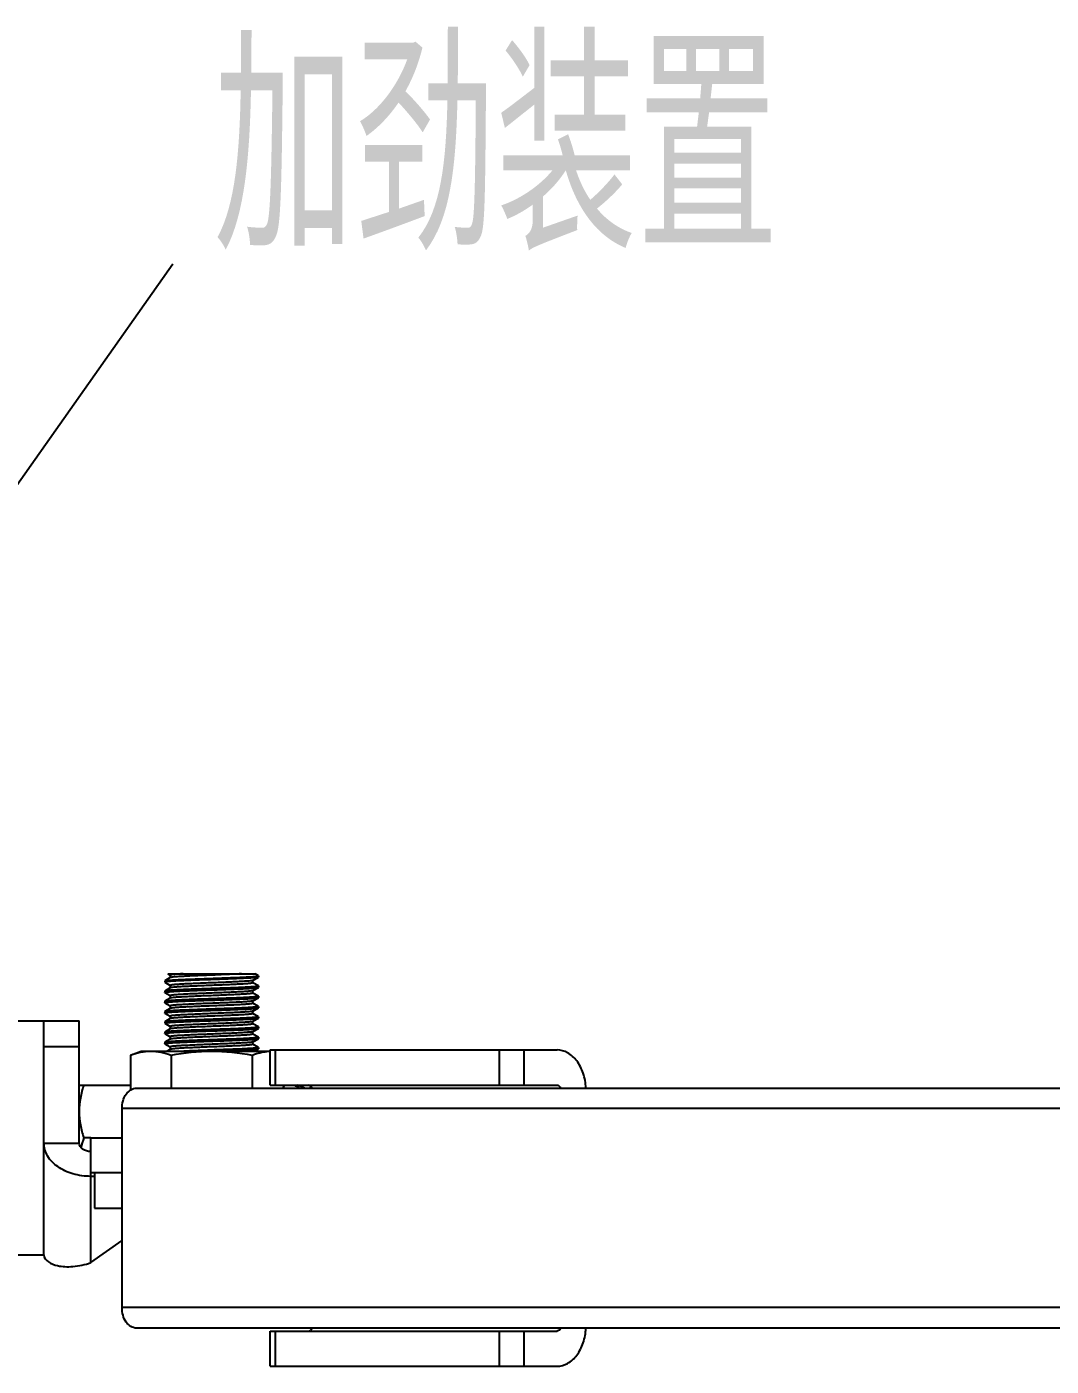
# Model space of a CAD drawing. Extents: x 1382187 to 1725648, y 860327 to 1571294.
# Drawn here: x 1538478 to 1540510, y 1251421 to 1254078 of the extents above; entities that cross this region are included whole.
import ezdxf

# ---------------------------------------------------------------- set-up
doc = ezdxf.new("R2010")
doc.units = 0
doc.header["$LTSCALE"] = 1000
doc.header["$MEASUREMENT"] = 0
doc.layers.add('W_DIM', color=4, linetype='Continuous')
doc.styles.get("Standard").update_dxf_attribs({"font": 'gbenor.shx', "bigfont": 'gbcbig.shx'})
doc.styles.add('wwp100', font='txt.shx', dxfattribs={"width": 0.7, "height": 400, "bigfont": 'hztxt.shx'})
doc.dimstyles.get("Standard").update_dxf_attribs({"dimtxt": 0.18, "dimasz": 0.18, "dimexe": 0.18, "dimexo": 0.0625, "dimgap": 0.09, "dimtad": 0, "dimtih": 1, "dimtoh": 1, "dimdec": 4, "dimzin": 0, "dimdsep": 46, "dimtxsty": 'Standard', "dimcen": 0.09, "dimadec": 0, "dimazin": 0, "dimtfac": 1, "dimtdec": 4, "dimtofl": 0, "dimtmove": 0, "dimatfit": 3, "dimfxl": 0, "dimtolj": 1, "dimtzin": 0, "dimarcsym": 0})

msp = doc.modelspace()

# ---------------------------------------------------------------- linework, layer by layer
at = {"linetype": 'Continuous'}
for p, q in [((1538758.3, 1252199.6), (1538763, 1252196.9)), ((1538758.3, 1252199.6), (1538931.3, 1252199.6)), ((1538763, 1252197), (1538763, 1252192)), ((1538937.7, 1252195.9), (1538931.3, 1252199.6)), ((1538937.9, 1252195.7), (1538937.7, 1252195.9)), ((1538937.9, 1252195.7), (1538937.9, 1252193.2)), ((1538752, 1252185.6), (1538752.2, 1252185.8)), ((1538752, 1252185.6), (1538752, 1252183)), ((1538752, 1252185.6), (1538752, 1252183)), ((1538752, 1252183.1), (1538752, 1252183)), ((1538752.2, 1252182.8), (1538752, 1252183)), ((1538763, 1252192), (1538752.2, 1252185.8)), ((1538752.2, 1252182.8), (1538763, 1252176.6)), ((1538763, 1252171.7), (1538752.2, 1252165.4)), ((1538763.2, 1252192.1), (1538763, 1252192)), ((1538763, 1252176.7), (1538763, 1252171.7)), ((1538763.2, 1252171.8), (1538763, 1252171.7)), ((1538763.6, 1252172), (1538763.2, 1252171.8)), ((1538926.6, 1252186.6), (1538926.8, 1252186.7)), ((1538926.8, 1252186.7), (1538937.7, 1252193)), ((1538926.8, 1252181.7), (1538926.8, 1252186.7)), ((1538926.8, 1252166.4), (1538937.7, 1252172.7)), ((1538937.7, 1252175.6), (1538926.9, 1252181.8)), ((1538937.9, 1252193.2), (1538937.7, 1252193)), ((1538937.7, 1252175.6), (1538937.9, 1252175.4)), ((1538937.7, 1252172.7), (1538937.9, 1252172.9)), ((1538937.9, 1252175.4), (1538937.9, 1252172.9)), ((1538937.9, 1252175.4), (1538937.9, 1252172.9)), ((1538752.2, 1252165.4), (1538752, 1252165.2)), ((1538752, 1252165.2), (1538752, 1252162.7)), ((1538752, 1252165.2), (1538752, 1252162.7)), ((1538752.2, 1252162.5), (1538752, 1252162.7)), ((1538752, 1252162.7), (1538752, 1252162.7)), ((1538752.2, 1252145.1), (1538752, 1252144.9)), ((1538752, 1252144.9), (1538752, 1252142.4)), ((1538752, 1252144.9), (1538752, 1252142.4)), ((1538752.2, 1252142.2), (1538752, 1252142.4)), ((1538752, 1252142.4), (1538752, 1252142.4)), ((1538752.2, 1252162.5), (1538763, 1252156.3)), ((1538763, 1252151.4), (1538752.2, 1252145.1)), ((1538752.2, 1252142.2), (1538763, 1252135.9)), ((1538763, 1252156.3), (1538763, 1252151.4)), ((1538763.2, 1252151.5), (1538763, 1252151.4)), ((1538926.6, 1252166.3), (1538926.8, 1252166.4)), ((1538926.6, 1252145.9), (1538926.8, 1252146.1)), ((1538926.8, 1252161.4), (1538926.8, 1252166.4)), ((1538926.8, 1252146.1), (1538937.7, 1252152.3)), ((1538926.8, 1252141.1), (1538926.8, 1252146.1)), ((1538937.7, 1252155.3), (1538926.9, 1252161.5)), ((1538937.7, 1252134.9), (1538926.9, 1252141.2)), ((1538937.7, 1252155.3), (1538937.9, 1252155.1)), ((1538937.7, 1252152.3), (1538937.9, 1252152.5)), ((1538937.9, 1252155.1), (1538937.9, 1252152.5)), ((1538937.9, 1252155.1), (1538937.9, 1252152.5)), ((1538752.2, 1252124.8), (1538752, 1252124.6)), ((1538752, 1252124.6), (1538752, 1252122)), ((1538752, 1252124.6), (1538752, 1252122)), ((1538752, 1252122), (1538752, 1252122.1)), ((1538752.2, 1252121.9), (1538752, 1252122)), ((1538763, 1252131), (1538752.2, 1252124.8)), ((1538752.2, 1252121.9), (1538763, 1252115.6)), ((1538763, 1252136), (1538763, 1252131)), ((1538763.2, 1252131.1), (1538763, 1252131)), ((1538763, 1252115.7), (1538763, 1252110.7)), ((1538926.6, 1252125.6), (1538926.8, 1252125.7)), ((1538926.8, 1252125.7), (1538937.7, 1252132)), ((1538926.8, 1252120.8), (1538926.8, 1252125.7)), ((1538937.7, 1252114.6), (1538926.9, 1252120.8)), ((1538937.7, 1252134.9), (1538937.9, 1252134.7)), ((1538937.7, 1252132), (1538937.9, 1252132.2)), ((1538937.7, 1252114.6), (1538937.9, 1252114.4)), ((1538937.9, 1252134.7), (1538937.9, 1252132.2)), ((1538937.9, 1252134.7), (1538937.9, 1252132.2)), ((1537931.7, 1252106.7), (1538582.2, 1252106.7)), ((1538512.5, 1251642), (1538512.5, 1252106.7)), ((1538582.2, 1251863.6), (1538582.2, 1252106.7)), ((1538752.2, 1252104.5), (1538752, 1252104.3)), ((1538752, 1252104.3), (1538752, 1252101.7)), ((1538752, 1252104.3), (1538752, 1252101.7)), ((1538752, 1252101.7), (1538752, 1252101.8)), ((1538752.2, 1252101.5), (1538752, 1252101.7)), ((1538763, 1252110.7), (1538752.2, 1252104.5)), ((1538752.2, 1252101.5), (1538763, 1252095.3)), ((1538763, 1252090.4), (1538752.2, 1252084.1)), ((1538763.2, 1252110.8), (1538763, 1252110.7)), ((1538763, 1252095.4), (1538763, 1252090.4)), ((1538763.2, 1252090.5), (1538763, 1252090.4)), ((1538926.6, 1252105.3), (1538926.8, 1252105.4)), ((1538926.8, 1252105.4), (1538937.7, 1252111.7)), ((1538926.8, 1252100.4), (1538926.8, 1252105.4)), ((1538926.8, 1252085.1), (1538937.7, 1252091.4)), ((1538937.7, 1252094.3), (1538926.9, 1252100.5)), ((1538937.7, 1252111.7), (1538937.9, 1252111.9)), ((1538937.7, 1252094.3), (1538937.9, 1252094.1)), ((1538937.7, 1252091.4), (1538937.9, 1252091.6)), ((1538937.9, 1252114.4), (1538937.9, 1252111.9)), ((1538937.9, 1252114.4), (1538937.9, 1252111.9)), ((1538937.9, 1252094.1), (1538937.9, 1252091.6)), ((1538937.9, 1252094.1), (1538937.9, 1252091.6)), ((1538752.2, 1252084.1), (1538752, 1252083.9)), ((1538752, 1252083.9), (1538752, 1252081.4)), ((1538752, 1252083.9), (1538752, 1252081.4)), ((1538752.2, 1252081.2), (1538752, 1252081.4)), ((1538752, 1252081.4), (1538752, 1252081.4)), ((1538752.2, 1252063.8), (1538752, 1252063.6)), ((1538752, 1252063.6), (1538752, 1252061.1)), ((1538752, 1252063.6), (1538752, 1252061.1)), ((1538752.2, 1252081.2), (1538763, 1252074.9)), ((1538763, 1252070.1), (1538752.2, 1252063.8)), ((1538763, 1252075), (1538763, 1252070.1)), ((1538763.2, 1252070.2), (1538763, 1252070.1)), ((1538763.5, 1252070.3), (1538763.2, 1252070.2)), ((1538926.6, 1252085), (1538926.3, 1252084.8)), ((1538926.6, 1252085), (1538926.8, 1252085.1)), ((1538926.6, 1252064.6), (1538926.8, 1252064.7)), ((1538926.8, 1252080.1), (1538926.8, 1252085.1)), ((1538926.8, 1252064.7), (1538937.7, 1252071)), ((1538926.8, 1252059.8), (1538926.8, 1252064.7)), ((1538937.7, 1252074), (1538926.9, 1252080.2)), ((1538937.7, 1252074), (1538937.9, 1252073.8)), ((1538937.7, 1252071), (1538937.9, 1252071.2)), ((1538937.9, 1252073.8), (1538937.9, 1252071.2)), ((1538937.9, 1252073.8), (1538937.9, 1252071.2)), ((1538512.5, 1252055.6), (1538582.2, 1252055.6)), ((1538684, 1252038.4), (1538705.5, 1252046.3)), ((1538684, 1252038.4), (1538684, 1251969.3)), ((1538705.5, 1252046.3), (1538961.1, 1252046.3)), ((1538752.2, 1252060.9), (1538752, 1252061.1)), ((1538752, 1252061.1), (1538752, 1252061.1)), ((1538752.2, 1252060.9), (1538763, 1252054.6)), ((1538763, 1252049.7), (1538757.1, 1252046.3)), ((1538763, 1252054.7), (1538763, 1252049.7)), ((1538763.2, 1252049.8), (1538763, 1252049.7)), ((1538764.5, 1252038.4), (1538764.5, 1251973.1)), ((1538925.4, 1252038.4), (1538925.4, 1251973.1)), ((1538937.7, 1252053.6), (1538926.9, 1252059.9)), ((1538930.1, 1252046.3), (1538937.7, 1252050.7)), ((1538937.7, 1252053.6), (1538937.9, 1252053.4)), ((1538937.7, 1252050.7), (1538937.9, 1252050.9)), ((1538937.9, 1252053.4), (1538937.9, 1252050.9)), ((1538937.9, 1252053.4), (1538937.9, 1252050.9)), ((1538961.1, 1251978.9), (1538961.1, 1252048.6)), ((1538961.1, 1252048.6), (1539529.8, 1252048.6)), ((1538971.3, 1251978.9), (1538971.3, 1252048.6)), ((1539414.8, 1252048.6), (1539414.8, 1251978.9)), ((1539464.1, 1252048.6), (1539464.1, 1251978.9)), ((1538582.2, 1251978.9), (1538684, 1251978.9)), ((1538696.1, 1251973.1), (1542505.8, 1251973.1)), ((1538961.1, 1251978.9), (1539529.8, 1251978.9)), ((1538990.1, 1251978.9), (1538986, 1251973.1)), ((1539016.1, 1251978.9), (1539016.5, 1251978.4)), ((1538667.4, 1251537.5), (1538667.4, 1251932.5)), ((1542197.8, 1251932.5), (1538667.4, 1251932.5)), ((1538512.5, 1251863.6), (1538582.2, 1251863.6)), ((1538605.4, 1251874.4), (1538591.5, 1251874.4)), ((1538605.4, 1251626.8), (1538605.4, 1251874.4)), ((1538605.4, 1251874.4), (1538667.4, 1251874.4)), ((1538667.4, 1251804.7), (1538605.4, 1251804.7)), ((1538612.6, 1251797.9), (1538605.4, 1251797.9)), ((1538612.6, 1251804.7), (1538612.6, 1251735)), ((1538612.6, 1251735), (1538667.4, 1251735)), ((1538605.4, 1251626.8), (1538667.4, 1251670.6)), ((1536874.6, 1251642), (1538512.5, 1251642)), ((1542197.8, 1251537.5), (1538667.4, 1251537.5)), ((1542505.8, 1251496.9), (1538696.1, 1251496.9)), ((1538961.1, 1251421.4), (1538961.1, 1251491.1)), ((1538961.1, 1251491.1), (1539529.8, 1251491.1)), ((1538971.3, 1251421.4), (1538971.3, 1251491.1)), ((1539414.8, 1251491.1), (1539414.8, 1251421.4)), ((1539464.1, 1251491.1), (1539464.1, 1251421.4)), ((1538961.1, 1251421.4), (1539529.8, 1251421.4))]:
    msp.add_line(p, q, dxfattribs=at)
msp.add_lwpolyline([(1539029.3, 1251973.1), (1539020.2, 1251976.6), (1539015.3, 1251978.9)], dxfattribs=at)
msp.add_arc((1539020.7, 1251987.8), 24, 330.2296, 332.1247, dxfattribs=at)
for points, knots in [([(1538752.2, 1252185.8), (1538752.5, 1252185.9), (1538753.4, 1252186.1), (1538755.2, 1252186.4), (1538757.9, 1252186.7), (1538763, 1252187.2), (1538771.2, 1252187.7), (1538783, 1252188.3), (1538797.2, 1252188.9), (1538813, 1252189.5), (1538830.1, 1252190.1), (1538847.7, 1252190.7), (1538865.2, 1252191.4), (1538882, 1252192), (1538897.4, 1252192.6), (1538910.8, 1252193.2), (1538920.6, 1252193.7), (1538927, 1252194.1), (1538930.8, 1252194.5), (1538933.7, 1252194.7), (1538935.9, 1252195), (1538937.1, 1252195.3), (1538937.9, 1252195.6), (1538937.9, 1252195.7)], [0, 0, 0, 0, 0.005474, 0.015397, 0.029751, 0.04843, 0.098054, 0.162473, 0.239322, 0.325768, 0.418622, 0.514456, 0.609731, 0.70093, 0.784687, 0.857913, 0.91791, 0.942239, 0.962481, 0.978455, 0.990031, 0.997145, 1, 1, 1, 1]), ([(1538788.8, 1252199.6), (1538785.1, 1252199.4), (1538780, 1252199.1), (1538773.7, 1252198.7), (1538770, 1252198.3), (1538767.1, 1252198), (1538764.9, 1252197.7), (1538763.8, 1252197.5), (1538763, 1252197.2), (1538763, 1252197)], [0, 0, 0, 0, 0.42036, 0.591474, 0.734119, 0.846922, 0.928807, 0.97931, 1, 1, 1, 1]), ([(1538904.5, 1252199.6), (1538898.3, 1252199.3), (1538884.9, 1252198.6), (1538863.5, 1252197.7), (1538840.6, 1252196.8), (1538818.1, 1252195.9), (1538800.4, 1252195.2), (1538787.8, 1252194.5), (1538780.1, 1252194.1), (1538773.7, 1252193.6), (1538768.7, 1252193.2), (1538765.5, 1252192.7), (1538763.7, 1252192.4), (1538763.2, 1252192.1)], [0, 0, 0, 0, 0.131034, 0.286202, 0.452618, 0.616437, 0.764037, 0.82784, 0.883154, 0.928833, 0.963939, 0.987775, 1, 1, 1, 1]), ([(1538937.7, 1252193), (1538937.4, 1252192.8), (1538936.4, 1252192.6), (1538934.7, 1252192.3), (1538932, 1252192), (1538926.9, 1252191.6), (1538918.8, 1252191.1), (1538907, 1252190.5), (1538893, 1252189.9), (1538877.2, 1252189.3), (1538860.2, 1252188.6), (1538842.6, 1252188), (1538825.1, 1252187.4), (1538808.4, 1252186.8), (1538793, 1252186.2), (1538779.5, 1252185.6), (1538769.7, 1252185.1), (1538763.2, 1252184.6), (1538759.4, 1252184.3), (1538756.4, 1252184), (1538754.1, 1252183.8), (1538752.9, 1252183.5), (1538752.1, 1252183.3), (1538752, 1252183.1)], [0, 0, 0, 0, 0.005436, 0.015295, 0.02956, 0.048124, 0.097458, 0.161522, 0.237979, 0.324028, 0.416511, 0.512037, 0.607098, 0.698208, 0.782022, 0.855468, 0.915857, 0.940446, 0.960989, 0.977304, 0.989257, 0.996774, 1, 1, 1, 1]), ([(1538752, 1252162.7), (1538752.1, 1252162.9), (1538752.9, 1252163.1), (1538754.1, 1252163.4), (1538756.4, 1252163.7), (1538759.4, 1252164), (1538763.2, 1252164.3), (1538769.7, 1252164.8), (1538779.5, 1252165.3), (1538793, 1252165.9), (1538808.4, 1252166.5), (1538825.1, 1252167.1), (1538842.6, 1252167.7), (1538860.2, 1252168.3), (1538877.1, 1252168.9), (1538893, 1252169.5), (1538907, 1252170.1), (1538918.8, 1252170.7), (1538926.9, 1252171.3), (1538932, 1252171.7), (1538934.7, 1252172), (1538936.4, 1252172.3), (1538937.4, 1252172.5), (1538937.7, 1252172.7)], [0, 0, 0, 0, 0.003225, 0.010741, 0.022692, 0.039006, 0.059547, 0.084135, 0.144521, 0.217966, 0.301777, 0.392884, 0.487948, 0.583476, 0.67596, 0.762008, 0.838468, 0.902535, 0.95187, 0.970436, 0.984702, 0.994562, 1, 1, 1, 1]), ([(1538937.9, 1252175.4), (1538937.9, 1252175.2), (1538937.1, 1252175), (1538935.9, 1252174.7), (1538933.7, 1252174.4), (1538930.8, 1252174.1), (1538927, 1252173.8), (1538920.6, 1252173.4), (1538910.8, 1252172.9), (1538897.4, 1252172.2), (1538882, 1252171.6), (1538865.2, 1252171), (1538847.7, 1252170.4), (1538830.1, 1252169.8), (1538813, 1252169.2), (1538797.2, 1252168.6), (1538783, 1252168), (1538771.2, 1252167.4), (1538763, 1252166.9), (1538757.9, 1252166.4), (1538755.2, 1252166.1), (1538753.4, 1252165.8), (1538752.5, 1252165.6), (1538752.2, 1252165.4)], [0, 0, 0, 0, 0.002855, 0.009969, 0.021546, 0.03752, 0.057763, 0.082092, 0.142088, 0.215313, 0.299069, 0.390267, 0.485541, 0.581373, 0.674225, 0.760673, 0.837524, 0.901944, 0.951568, 0.970248, 0.984602, 0.994526, 1, 1, 1, 1]), ([(1538926.6, 1252186.6), (1538926.4, 1252186.4), (1538925.5, 1252186.2), (1538922.8, 1252185.7), (1538917.7, 1252185.3), (1538909.6, 1252184.7), (1538899.1, 1252184.1), (1538886.7, 1252183.5), (1538872.7, 1252182.9), (1538857.7, 1252182.2), (1538842.2, 1252181.6), (1538826.8, 1252181), (1538812.1, 1252180.4), (1538798.6, 1252179.8), (1538786.8, 1252179.2), (1538778.2, 1252178.7), (1538772.5, 1252178.2), (1538769.2, 1252177.9), (1538766.7, 1252177.6), (1538764.7, 1252177.3), (1538763.7, 1252177.1), (1538763, 1252176.8), (1538763, 1252176.7)], [0, 0, 0, 0, 0.005874, 0.016149, 0.049759, 0.099805, 0.164491, 0.241456, 0.327881, 0.420594, 0.516191, 0.611162, 0.702019, 0.785427, 0.858327, 0.918049, 0.942269, 0.962424, 0.97834, 0.989887, 0.997022, 1, 1, 1, 1]), ([(1538926.8, 1252181.7), (1538926.8, 1252181.6), (1538926.2, 1252181.3), (1538925.2, 1252181.1), (1538923.3, 1252180.8), (1538920.8, 1252180.5), (1538917.6, 1252180.2), (1538912.1, 1252179.8), (1538903.8, 1252179.2), (1538892.3, 1252178.6), (1538879.1, 1252178), (1538864.7, 1252177.4), (1538849.6, 1252176.8), (1538834.4, 1252176.2), (1538819.5, 1252175.6), (1538805.5, 1252175), (1538792.9, 1252174.5), (1538782.2, 1252173.9), (1538773.7, 1252173.3), (1538767.8, 1252172.7), (1538764.6, 1252172.3), (1538763.6, 1252172)], [0, 0, 0, 0, 0.002911, 0.009849, 0.021073, 0.036545, 0.056142, 0.079704, 0.137856, 0.208956, 0.290481, 0.379534, 0.472947, 0.567398, 0.659524, 0.746048, 0.823893, 0.890294, 0.942901, 0.979872, 1, 1, 1, 1]), ([(1538752, 1252142.4), (1538752.1, 1252142.6), (1538752.9, 1252142.8), (1538754.1, 1252143.1), (1538756.4, 1252143.4), (1538759.4, 1252143.7), (1538763.2, 1252144), (1538769.7, 1252144.4), (1538779.5, 1252145), (1538793, 1252145.6), (1538808.4, 1252146.2), (1538825.1, 1252146.8), (1538842.6, 1252147.4), (1538860.2, 1252148), (1538877.1, 1252148.6), (1538893, 1252149.2), (1538907, 1252149.8), (1538918.8, 1252150.4), (1538926.9, 1252150.9), (1538932, 1252151.4), (1538934.7, 1252151.7), (1538936.4, 1252152), (1538937.4, 1252152.2), (1538937.7, 1252152.3)], [0, 0, 0, 0, 0.003225, 0.010742, 0.022694, 0.039008, 0.059551, 0.084139, 0.144526, 0.217973, 0.301788, 0.392894, 0.487953, 0.583479, 0.675961, 0.762009, 0.838466, 0.902531, 0.951868, 0.970435, 0.984701, 0.994562, 1, 1, 1, 1]), ([(1538937.9, 1252155.1), (1538937.9, 1252154.9), (1538937.1, 1252154.6), (1538935.9, 1252154.4), (1538933.7, 1252154.1), (1538930.8, 1252153.8), (1538927, 1252153.5), (1538920.6, 1252153.1), (1538910.8, 1252152.5), (1538897.4, 1252151.9), (1538882, 1252151.3), (1538865.2, 1252150.7), (1538847.7, 1252150.1), (1538830.1, 1252149.5), (1538813, 1252148.9), (1538797.2, 1252148.3), (1538783, 1252147.7), (1538771.2, 1252147.1), (1538763, 1252146.5), (1538757.9, 1252146.1), (1538755.2, 1252145.8), (1538753.4, 1252145.5), (1538752.5, 1252145.3), (1538752.2, 1252145.1)], [0, 0, 0, 0, 0.002855, 0.009968, 0.021544, 0.037518, 0.05776, 0.082088, 0.142084, 0.21531, 0.299066, 0.390263, 0.485541, 0.581378, 0.674232, 0.760678, 0.837529, 0.901949, 0.951571, 0.970249, 0.984603, 0.994526, 1, 1, 1, 1]), ([(1538926.6, 1252166.3), (1538926.4, 1252166.1), (1538925.5, 1252165.9), (1538922.8, 1252165.4), (1538917.7, 1252164.9), (1538909.6, 1252164.3), (1538899.1, 1252163.7), (1538886.7, 1252163.1), (1538872.7, 1252162.5), (1538857.7, 1252161.9), (1538842.2, 1252161.3), (1538826.8, 1252160.7), (1538812.1, 1252160.1), (1538798.6, 1252159.5), (1538786.8, 1252158.9), (1538778.2, 1252158.4), (1538772.5, 1252157.9), (1538769.2, 1252157.6), (1538766.7, 1252157.3), (1538764.7, 1252157), (1538763.7, 1252156.8), (1538763, 1252156.5), (1538763, 1252156.3)], [0, 0, 0, 0, 0.005874, 0.016149, 0.049759, 0.099805, 0.164491, 0.241457, 0.327881, 0.420594, 0.516191, 0.611162, 0.702019, 0.785427, 0.858326, 0.918049, 0.942267, 0.962424, 0.978338, 0.989888, 0.99702, 1, 1, 1, 1]), ([(1538926.1, 1252145.7), (1538924.9, 1252145.4), (1538921.7, 1252145), (1538915.5, 1252144.4), (1538906.9, 1252143.8), (1538896.1, 1252143.3), (1538883.5, 1252142.7), (1538864.4, 1252141.8), (1538844.5, 1252141.1), (1538824.5, 1252140.3), (1538810.2, 1252139.7), (1538797.2, 1252139.1), (1538785.8, 1252138.5), (1538777.6, 1252138), (1538772.1, 1252137.6), (1538769, 1252137.3), (1538766.5, 1252137), (1538764.7, 1252136.7), (1538763.7, 1252136.4), (1538763, 1252136.2), (1538763, 1252136)], [0, 0, 0, 0, 0.02164, 0.059864, 0.113419, 0.180452, 0.258616, 0.345169, 0.53109, 0.623921, 0.712302, 0.793127, 0.863558, 0.921128, 0.944446, 0.963837, 0.979144, 0.990248, 0.997114, 1, 1, 1, 1]), ([(1538926.8, 1252161.4), (1538926.8, 1252161.3), (1538926.2, 1252161), (1538925.1, 1252160.7), (1538923.2, 1252160.4), (1538920.6, 1252160.1), (1538917.3, 1252159.8), (1538911.7, 1252159.4), (1538903.1, 1252158.9), (1538891.3, 1252158.3), (1538877.8, 1252157.7), (1538863.1, 1252157.1), (1538847.7, 1252156.4), (1538832.2, 1252155.8), (1538817.2, 1252155.2), (1538803.2, 1252154.6), (1538790.7, 1252154), (1538780.3, 1252153.4), (1538772.2, 1252152.8), (1538767.1, 1252152.3), (1538764.4, 1252151.9), (1538763.5, 1252151.6), (1538763.2, 1252151.5)], [0, 0, 0, 0, 0.002979, 0.01011, 0.021658, 0.037569, 0.057721, 0.081935, 0.141646, 0.214533, 0.297928, 0.388772, 0.483732, 0.579321, 0.672029, 0.758455, 0.835426, 0.900125, 0.95019, 0.983823, 0.994112, 1, 1, 1, 1]), ([(1538752, 1252122.1), (1538752.1, 1252122.3), (1538752.9, 1252122.5), (1538754.1, 1252122.8), (1538756.4, 1252123.1), (1538759.4, 1252123.4), (1538763.2, 1252123.7), (1538769.7, 1252124.1), (1538779.5, 1252124.6), (1538793, 1252125.2), (1538808.4, 1252125.8), (1538825.1, 1252126.4), (1538842.6, 1252127.1), (1538860.2, 1252127.7), (1538877.1, 1252128.3), (1538893, 1252128.9), (1538907, 1252129.5), (1538918.8, 1252130.1), (1538926.9, 1252130.6), (1538932, 1252131), (1538934.7, 1252131.3), (1538936.4, 1252131.6), (1538937.4, 1252131.8), (1538937.7, 1252132)], [0, 0, 0, 0, 0.003225, 0.010742, 0.022693, 0.039008, 0.059551, 0.084139, 0.144525, 0.217968, 0.30178, 0.392886, 0.487947, 0.583471, 0.675953, 0.762004, 0.838465, 0.902532, 0.951868, 0.970435, 0.984701, 0.994562, 1, 1, 1, 1]), ([(1538937.9, 1252134.7), (1538937.9, 1252134.6), (1538937.1, 1252134.3), (1538935.9, 1252134.1), (1538933.7, 1252133.8), (1538930.8, 1252133.5), (1538927, 1252133.2), (1538920.6, 1252132.7), (1538910.8, 1252132.2), (1538897.4, 1252131.6), (1538882, 1252131), (1538865.2, 1252130.4), (1538847.7, 1252129.8), (1538830.1, 1252129.2), (1538813, 1252128.5), (1538797.2, 1252127.9), (1538783, 1252127.3), (1538771.2, 1252126.7), (1538763, 1252126.2), (1538757.9, 1252125.8), (1538755.2, 1252125.5), (1538753.4, 1252125.2), (1538752.5, 1252124.9), (1538752.2, 1252124.8)], [0, 0, 0, 0, 0.002855, 0.009969, 0.021546, 0.03752, 0.057763, 0.082092, 0.142089, 0.215318, 0.299077, 0.390275, 0.485549, 0.581383, 0.674236, 0.760681, 0.837528, 0.901946, 0.95157, 0.970249, 0.984603, 0.994526, 1, 1, 1, 1]), ([(1538926.6, 1252125.6), (1538926.4, 1252125.5), (1538925.5, 1252125.2), (1538922.8, 1252124.8), (1538917.7, 1252124.3), (1538909.6, 1252123.7), (1538899.1, 1252123.1), (1538886.7, 1252122.5), (1538872.7, 1252121.9), (1538857.7, 1252121.3), (1538842.2, 1252120.7), (1538826.8, 1252120), (1538812.1, 1252119.4), (1538798.6, 1252118.8), (1538786.8, 1252118.2), (1538778.2, 1252117.7), (1538772.5, 1252117.3), (1538769.2, 1252117), (1538766.7, 1252116.7), (1538764.7, 1252116.4), (1538763.7, 1252116.1), (1538763, 1252115.8), (1538763, 1252115.7)], [0, 0, 0, 0, 0.005876, 0.016149, 0.049758, 0.099805, 0.164491, 0.241457, 0.327882, 0.420595, 0.516192, 0.611162, 0.702019, 0.785427, 0.858326, 0.918048, 0.942268, 0.962423, 0.978339, 0.989887, 0.997021, 1, 1, 1, 1]), ([(1538926.8, 1252141.1), (1538926.8, 1252140.9), (1538926.2, 1252140.7), (1538925.1, 1252140.4), (1538923.2, 1252140.1), (1538920.6, 1252139.8), (1538917.3, 1252139.5), (1538911.7, 1252139.1), (1538903.1, 1252138.5), (1538891.3, 1252137.9), (1538877.8, 1252137.3), (1538863.1, 1252136.7), (1538847.7, 1252136.1), (1538832.2, 1252135.5), (1538817.2, 1252134.9), (1538803.2, 1252134.3), (1538790.7, 1252133.7), (1538780.3, 1252133.1), (1538772.2, 1252132.5), (1538767.1, 1252132), (1538764.4, 1252131.5), (1538763.5, 1252131.3), (1538763.2, 1252131.1)], [0, 0, 0, 0, 0.002978, 0.010111, 0.021657, 0.037569, 0.05772, 0.081936, 0.141647, 0.214533, 0.297928, 0.388772, 0.483731, 0.57932, 0.672029, 0.758455, 0.835427, 0.900125, 0.95019, 0.983823, 0.99411, 1, 1, 1, 1]), ([(1538926.8, 1252120.8), (1538926.8, 1252120.6), (1538926.2, 1252120.3), (1538925.1, 1252120.1), (1538923.2, 1252119.8), (1538920.6, 1252119.5), (1538917.3, 1252119.2), (1538911.7, 1252118.7), (1538903.1, 1252118.2), (1538891.3, 1252117.6), (1538877.8, 1252117), (1538863.1, 1252116.4), (1538847.7, 1252115.8), (1538832.2, 1252115.2), (1538817.2, 1252114.6), (1538803.2, 1252114), (1538790.7, 1252113.4), (1538780.3, 1252112.8), (1538772.2, 1252112.2), (1538767.1, 1252111.7), (1538764.4, 1252111.2), (1538763.5, 1252111), (1538763.2, 1252110.8)], [0, 0, 0, 0, 0.002978, 0.010111, 0.021656, 0.037569, 0.05772, 0.081935, 0.141646, 0.214533, 0.297927, 0.388772, 0.483731, 0.579321, 0.67203, 0.758455, 0.835427, 0.900125, 0.95019, 0.983823, 0.994112, 1, 1, 1, 1]), ([(1538752, 1252101.8), (1538752.1, 1252101.9), (1538752.9, 1252102.2), (1538754.1, 1252102.4), (1538756.4, 1252102.7), (1538759.4, 1252103), (1538763.2, 1252103.3), (1538769.7, 1252103.8), (1538779.5, 1252104.3), (1538793, 1252104.9), (1538808.4, 1252105.5), (1538825.1, 1252106.1), (1538842.6, 1252106.7), (1538860.2, 1252107.3), (1538877.1, 1252107.9), (1538893, 1252108.5), (1538907, 1252109.2), (1538918.8, 1252109.8), (1538926.9, 1252110.3), (1538932, 1252110.7), (1538934.7, 1252111), (1538936.4, 1252111.3), (1538937.4, 1252111.5), (1538937.7, 1252111.7)], [0, 0, 0, 0, 0.003225, 0.010741, 0.022692, 0.039006, 0.059547, 0.084135, 0.144521, 0.217967, 0.30178, 0.392887, 0.48795, 0.583479, 0.675962, 0.76201, 0.838468, 0.902535, 0.95187, 0.970436, 0.984702, 0.994562, 1, 1, 1, 1]), ([(1538752, 1252081.4), (1538752.1, 1252081.6), (1538752.9, 1252081.8), (1538754.1, 1252082.1), (1538756.4, 1252082.4), (1538759.4, 1252082.7), (1538763.2, 1252083), (1538769.7, 1252083.4), (1538779.5, 1252084), (1538793, 1252084.6), (1538808.4, 1252085.2), (1538825.1, 1252085.8), (1538842.6, 1252086.4), (1538860.2, 1252087), (1538877.1, 1252087.6), (1538893, 1252088.2), (1538907, 1252088.8), (1538918.8, 1252089.4), (1538926.9, 1252089.9), (1538932, 1252090.4), (1538934.7, 1252090.7), (1538936.4, 1252091), (1538937.4, 1252091.2), (1538937.7, 1252091.4)], [0, 0, 0, 0, 0.003225, 0.010742, 0.022694, 0.039009, 0.059552, 0.08414, 0.144527, 0.217974, 0.301788, 0.392895, 0.487953, 0.583477, 0.675959, 0.762007, 0.838465, 0.902531, 0.951868, 0.970435, 0.984701, 0.994562, 1, 1, 1, 1]), ([(1538937.9, 1252114.4), (1538937.9, 1252114.2), (1538937.1, 1252114), (1538935.9, 1252113.7), (1538933.7, 1252113.4), (1538930.8, 1252113.1), (1538927, 1252112.8), (1538920.6, 1252112.4), (1538910.8, 1252111.9), (1538897.4, 1252111.3), (1538882, 1252110.7), (1538865.2, 1252110), (1538847.7, 1252109.4), (1538830.1, 1252108.8), (1538813, 1252108.2), (1538797.2, 1252107.6), (1538783, 1252107), (1538771.2, 1252106.4), (1538763, 1252105.9), (1538757.9, 1252105.4), (1538755.2, 1252105.1), (1538753.4, 1252104.8), (1538752.5, 1252104.6), (1538752.2, 1252104.5)], [0, 0, 0, 0, 0.002855, 0.009968, 0.021545, 0.037519, 0.057762, 0.08209, 0.142086, 0.21531, 0.299066, 0.390263, 0.485539, 0.581372, 0.674224, 0.760672, 0.837524, 0.901944, 0.951568, 0.970248, 0.984602, 0.994526, 1, 1, 1, 1]), ([(1538937.9, 1252094.1), (1538937.9, 1252093.9), (1538937.1, 1252093.7), (1538935.9, 1252093.4), (1538933.7, 1252093.1), (1538930.8, 1252092.8), (1538927, 1252092.5), (1538920.6, 1252092.1), (1538910.8, 1252091.5), (1538897.4, 1252090.9), (1538882, 1252090.3), (1538865.2, 1252089.7), (1538847.7, 1252089.1), (1538830.1, 1252088.5), (1538813, 1252087.9), (1538797.2, 1252087.3), (1538783, 1252086.7), (1538771.2, 1252086.1), (1538763, 1252085.5), (1538757.9, 1252085.1), (1538755.2, 1252084.8), (1538753.4, 1252084.5), (1538752.5, 1252084.3), (1538752.2, 1252084.1)], [0, 0, 0, 0, 0.002855, 0.009969, 0.021545, 0.037519, 0.05776, 0.082088, 0.142085, 0.215312, 0.29907, 0.390268, 0.485546, 0.581383, 0.674236, 0.760681, 0.83753, 0.901949, 0.951572, 0.970249, 0.984603, 0.994526, 1, 1, 1, 1]), ([(1538926.6, 1252105.3), (1538926.4, 1252105.1), (1538925.5, 1252104.9), (1538922.8, 1252104.4), (1538917.7, 1252103.9), (1538909.6, 1252103.3), (1538899.1, 1252102.8), (1538886.7, 1252102.2), (1538872.7, 1252101.5), (1538857.7, 1252100.9), (1538842.2, 1252100.3), (1538826.8, 1252099.7), (1538812.1, 1252099.1), (1538798.6, 1252098.5), (1538786.8, 1252097.9), (1538778.2, 1252097.4), (1538772.5, 1252096.9), (1538769.2, 1252096.6), (1538766.7, 1252096.3), (1538764.7, 1252096), (1538763.7, 1252095.8), (1538763, 1252095.5), (1538763, 1252095.4)], [0, 0, 0, 0, 0.005874, 0.016149, 0.049758, 0.099805, 0.164491, 0.241456, 0.327881, 0.420594, 0.516191, 0.611162, 0.702019, 0.785427, 0.858327, 0.918049, 0.942268, 0.962424, 0.978338, 0.989888, 0.997021, 1, 1, 1, 1]), ([(1538926.8, 1252100.4), (1538926.8, 1252100.3), (1538926.2, 1252100), (1538925.1, 1252099.8), (1538923.2, 1252099.4), (1538920.6, 1252099.2), (1538917.3, 1252098.8), (1538911.7, 1252098.4), (1538903.1, 1252097.9), (1538891.3, 1252097.3), (1538877.8, 1252096.7), (1538863.1, 1252096.1), (1538847.7, 1252095.5), (1538832.2, 1252094.8), (1538817.2, 1252094.2), (1538803.2, 1252093.6), (1538790.7, 1252093), (1538780.3, 1252092.4), (1538772.2, 1252091.8), (1538767.1, 1252091.3), (1538764.4, 1252090.9), (1538763.5, 1252090.7), (1538763.2, 1252090.5)], [0, 0, 0, 0, 0.002979, 0.01011, 0.021658, 0.037569, 0.057721, 0.081935, 0.141647, 0.214533, 0.297928, 0.388772, 0.483732, 0.57932, 0.672029, 0.758455, 0.835426, 0.900125, 0.950189, 0.983823, 0.994111, 1, 1, 1, 1]), ([(1538752, 1252061.1), (1538752.1, 1252061.3), (1538752.9, 1252061.5), (1538754.1, 1252061.8), (1538756.4, 1252062.1), (1538759.4, 1252062.4), (1538763.2, 1252062.7), (1538769.7, 1252063.1), (1538779.5, 1252063.6), (1538793, 1252064.2), (1538808.4, 1252064.8), (1538825.1, 1252065.5), (1538842.6, 1252066.1), (1538860.2, 1252066.7), (1538877.1, 1252067.3), (1538893, 1252067.9), (1538907, 1252068.5), (1538918.8, 1252069.1), (1538926.9, 1252069.6), (1538932, 1252070.1), (1538934.7, 1252070.4), (1538936.4, 1252070.7), (1538937.4, 1252070.9), (1538937.7, 1252071)], [0, 0, 0, 0, 0.003224, 0.010741, 0.022692, 0.039006, 0.059548, 0.084136, 0.144522, 0.217964, 0.301775, 0.392882, 0.487945, 0.583471, 0.675954, 0.762005, 0.838466, 0.902533, 0.951869, 0.970435, 0.984701, 0.994562, 1, 1, 1, 1]), ([(1538937.9, 1252073.8), (1538937.9, 1252073.6), (1538937.1, 1252073.3), (1538935.9, 1252073.1), (1538933.7, 1252072.8), (1538930.8, 1252072.5), (1538927, 1252072.2), (1538920.6, 1252071.7), (1538910.8, 1252071.2), (1538897.4, 1252070.6), (1538882, 1252070), (1538865.2, 1252069.4), (1538847.7, 1252068.8), (1538830.1, 1252068.2), (1538813, 1252067.6), (1538797.2, 1252066.9), (1538783, 1252066.3), (1538771.2, 1252065.7), (1538763, 1252065.2), (1538757.9, 1252064.8), (1538755.2, 1252064.5), (1538753.4, 1252064.2), (1538752.5, 1252064), (1538752.2, 1252063.8)], [0, 0, 0, 0, 0.002855, 0.009969, 0.021546, 0.037521, 0.057764, 0.082093, 0.14209, 0.215317, 0.299076, 0.390274, 0.485548, 0.581381, 0.674233, 0.760678, 0.837526, 0.901945, 0.951569, 0.970248, 0.984602, 0.994526, 1, 1, 1, 1]), ([(1538926.3, 1252084.8), (1538925.3, 1252084.5), (1538922.2, 1252084.1), (1538916.2, 1252083.5), (1538907.8, 1252082.9), (1538897, 1252082.3), (1538884.5, 1252081.7), (1538870.5, 1252081.1), (1538855.6, 1252080.5), (1538840.3, 1252079.9), (1538825.2, 1252079.3), (1538810.8, 1252078.7), (1538797.6, 1252078.1), (1538786.1, 1252077.5), (1538777.8, 1252077), (1538772.2, 1252076.6), (1538769, 1252076.3), (1538766.6, 1252076), (1538764.7, 1252075.7), (1538763.7, 1252075.5), (1538763, 1252075.2), (1538763, 1252075)], [0, 0, 0, 0, 0.019944, 0.056762, 0.109253, 0.175577, 0.253383, 0.339903, 0.432057, 0.52656, 0.620045, 0.70918, 0.79079, 0.861971, 0.920194, 0.943786, 0.963408, 0.9789, 0.990139, 0.997086, 1, 1, 1, 1]), ([(1538926.6, 1252064.6), (1538926.4, 1252064.5), (1538925.5, 1252064.3), (1538922.8, 1252063.8), (1538917.7, 1252063.3), (1538909.6, 1252062.7), (1538899.1, 1252062.1), (1538886.7, 1252061.5), (1538872.7, 1252060.9), (1538857.7, 1252060.3), (1538842.2, 1252059.7), (1538826.8, 1252059.1), (1538812.1, 1252058.4), (1538798.6, 1252057.8), (1538786.8, 1252057.2), (1538778.2, 1252056.7), (1538772.5, 1252056.3), (1538769.2, 1252056), (1538766.7, 1252055.7), (1538764.7, 1252055.4), (1538763.7, 1252055.1), (1538763, 1252054.9), (1538763, 1252054.7)], [0, 0, 0, 0, 0.005875, 0.016149, 0.049759, 0.099805, 0.164492, 0.241457, 0.327882, 0.420594, 0.516191, 0.611162, 0.702019, 0.785427, 0.858326, 0.918049, 0.942268, 0.962424, 0.978338, 0.989888, 0.99702, 1, 1, 1, 1]), ([(1538926.8, 1252080.1), (1538926.8, 1252079.9), (1538926.2, 1252079.7), (1538925.2, 1252079.4), (1538923.3, 1252079.1), (1538920.8, 1252078.8), (1538917.5, 1252078.5), (1538912, 1252078.1), (1538903.6, 1252077.6), (1538892, 1252077), (1538878.7, 1252076.4), (1538864.3, 1252075.8), (1538849.1, 1252075.2), (1538833.7, 1252074.6), (1538818.8, 1252074), (1538804.8, 1252073.4), (1538792.3, 1252072.8), (1538781.6, 1252072.2), (1538773.2, 1252071.6), (1538767.5, 1252071), (1538764.4, 1252070.6), (1538763.5, 1252070.3)], [0, 0, 0, 0, 0.00293, 0.009924, 0.021241, 0.036839, 0.056595, 0.080345, 0.138946, 0.21056, 0.292623, 0.382193, 0.476053, 0.570834, 0.663131, 0.749631, 0.827228, 0.893142, 0.945019, 0.981028, 1, 1, 1, 1]), ([(1538684, 1252038.4), (1538690.5, 1252040.8), (1538703.7, 1252044.8), (1538717.4, 1252046.3), (1538724.2, 1252046.3)], [0, 0, 0, 0, 0.506411, 1, 1, 1, 1]), ([(1538724.2, 1252046.3), (1538731, 1252046.3), (1538744.7, 1252044.8), (1538757.9, 1252040.8), (1538764.5, 1252038.4)], [0, 0, 0, 0, 0.493589, 1, 1, 1, 1]), ([(1538926.8, 1252059.8), (1538926.8, 1252059.6), (1538926.2, 1252059.3), (1538925.1, 1252059.1), (1538923.2, 1252058.8), (1538920.6, 1252058.5), (1538917.3, 1252058.2), (1538911.7, 1252057.8), (1538903.1, 1252057.2), (1538891.3, 1252056.6), (1538877.8, 1252056), (1538863.1, 1252055.4), (1538847.7, 1252054.8), (1538832.2, 1252054.2), (1538817.2, 1252053.6), (1538803.2, 1252053), (1538790.7, 1252052.4), (1538780.3, 1252051.8), (1538772.2, 1252051.2), (1538767.1, 1252050.7), (1538764.4, 1252050.2), (1538763.5, 1252050), (1538763.2, 1252049.8)], [0, 0, 0, 0, 0.002978, 0.01011, 0.021657, 0.037569, 0.057721, 0.081935, 0.141646, 0.214533, 0.297927, 0.388772, 0.483732, 0.579321, 0.67203, 0.758455, 0.835427, 0.900125, 0.95019, 0.983823, 0.994112, 1, 1, 1, 1]), ([(1538937.9, 1252053.4), (1538937.9, 1252053.3), (1538937.5, 1252053.1), (1538936.9, 1252053), (1538935.7, 1252052.7), (1538933.4, 1252052.4), (1538929.5, 1252052), (1538923.6, 1252051.6), (1538916.2, 1252051.2), (1538907.4, 1252050.7), (1538897.5, 1252050.3), (1538882.4, 1252049.7), (1538862.2, 1252049), (1538837.3, 1252048.1), (1538813, 1252047.2), (1538797.2, 1252046.6), (1538789.7, 1252046.3)], [0, 0, 0, 0, 0.002115, 0.006819, 0.014376, 0.024804, 0.054125, 0.094291, 0.144561, 0.203991, 0.271458, 0.345683, 0.50868, 0.68068, 0.848679, 1, 1, 1, 1]), ([(1538858.6, 1252046.3), (1538868.5, 1252046.6), (1538883, 1252047.2), (1538901.2, 1252047.9), (1538912.8, 1252048.5), (1538922.3, 1252049), (1538929.7, 1252049.5), (1538934.3, 1252049.9), (1538936.7, 1252050.4), (1538937.4, 1252050.6), (1538937.7, 1252050.7)], [0, 0, 0, 0, 0.377797, 0.545491, 0.692435, 0.814388, 0.907853, 0.970196, 0.989179, 1, 1, 1, 1]), ([(1538925.4, 1252038.4), (1538928.3, 1252039.5), (1538939.9, 1252043.4), (1538952, 1252045.8), (1538961.1, 1252046.2)], [0, 0, 0, 0, 0.255201, 1, 1, 1, 1]), ([(1539587.1, 1251973.2), (1539586.6, 1251983.1), (1539583.2, 1252002.2), (1539570.9, 1252026.9), (1539552.6, 1252044.2), (1539537.1, 1252048.6), (1539529.8, 1252048.6)], [0, 0, 0, 0, 0.28827, 0.554385, 0.789199, 1, 1, 1, 1]), ([(1538591.5, 1251978.9), (1538588.7, 1251970.4), (1538584, 1251953.3), (1538582.2, 1251935.5), (1538582.2, 1251926.6)], [0, 0, 0, 0, 0.501873, 1, 1, 1, 1]), ([(1538667.4, 1251932.5), (1538667.4, 1251942.5), (1538671.2, 1251961), (1538688.2, 1251973.1), (1538696.1, 1251973.1)], [0, 0, 0, 0, 0.559767, 1, 1, 1, 1]), ([(1539009.4, 1251979.1), (1539010.1, 1251978.6), (1539013.2, 1251976.5), (1539016.3, 1251974.6), (1539018.8, 1251973.2)], [0, 0, 0, 0, 0.2275, 1, 1, 1, 1]), ([(1539529.8, 1251978.9), (1539530.5, 1251978.9), (1539533.7, 1251978.3), (1539536, 1251975.4), (1539536.9, 1251973.2)], [0, 0, 0, 0, 0.22722, 1, 1, 1, 1]), ([(1538582.2, 1251926.6), (1538582.2, 1251917.8), (1538584, 1251900), (1538588.7, 1251882.8), (1538591.5, 1251874.4)], [0, 0, 0, 0, 0.498127, 1, 1, 1, 1]), ([(1538605.4, 1251797.9), (1538593.5, 1251797.9), (1538570.2, 1251801), (1538539.8, 1251814.8), (1538518.2, 1251836.2), (1538512.5, 1251854.9), (1538512.5, 1251863.6)], [0, 0, 0, 0, 0.287969, 0.555344, 0.790533, 1, 1, 1, 1]), ([(1538605.4, 1251847.2), (1538599.7, 1251847.2), (1538589.1, 1251849.3), (1538582.2, 1251859.1), (1538582.2, 1251863.6)], [0, 0, 0, 0, 0.55976, 1, 1, 1, 1]), ([(1538512.5, 1251642), (1538512.5, 1251630.5), (1538533.8, 1251620.8), (1538554.2, 1251618.6), (1538576.8, 1251618.9), (1538594, 1251622.8), (1538605.4, 1251626.8)], [0, 0, 0, 0, 0.34128, 0.481725, 0.640517, 1, 1, 1, 1]), ([(1538696.1, 1251496.9), (1538688.2, 1251496.9), (1538671.2, 1251509), (1538667.4, 1251527.5), (1538667.4, 1251537.5)], [0, 0, 0, 0, 0.440233, 1, 1, 1, 1]), ([(1539529.8, 1251421.4), (1539537.1, 1251421.4), (1539552.6, 1251425.8), (1539570.9, 1251443.2), (1539583.2, 1251467.9), (1539586.6, 1251486.9), (1539587.1, 1251496.8)], [0, 0, 0, 0, 0.210801, 0.445615, 0.71173, 1, 1, 1, 1]), ([(1539536.9, 1251496.8), (1539536.5, 1251496), (1539535.1, 1251493.2), (1539532, 1251491.1), (1539529.8, 1251491.1)], [0, 0, 0, 0, 0.2888, 1, 1, 1, 1])]:
    msp.add_open_spline(points, degree=3, knots=knots, dxfattribs=at)
for points in [[(1538926.6, 1252145.9), (1538926.5, 1252145.8), (1538926.3, 1252145.8), (1538926.1, 1252145.7)], [(1538764.5, 1252038.4), (1538791, 1252043.3), (1538818, 1252046.3), (1538844.9, 1252046.3)], [(1538844.9, 1252046.3), (1538871.9, 1252046.3), (1538898.9, 1252043.3), (1538925.4, 1252038.4)], [(1539041.8, 1251976.7), (1539040.6, 1251978), (1539038.8, 1251978.9), (1539037, 1251978.9)], [(1539041.5, 1251975.9), (1539041, 1251974.9), (1539040.3, 1251973.9), (1539039.6, 1251973)], [(1539044.1, 1251973.2), (1539043.5, 1251974.5), (1539042.8, 1251975.7), (1539041.8, 1251976.7)], [(1538591.5, 1251874.4), (1538589.4, 1251867.9), (1538587.5, 1251861.4), (1538586, 1251854.7)], [(1539037, 1251491.1), (1539038.6, 1251491.1), (1539040.4, 1251491.9), (1539041.6, 1251493.1)], [(1539043.8, 1251496.8), (1539043.4, 1251495.4), (1539042.6, 1251494.1), (1539041.6, 1251493.1)]]:
    msp.add_open_spline(points, degree=3, dxfattribs=at)

# ---------------------------------------------------------------- texts
at = {"layer": 'W_DIM', "color": 7, "style": 'wwp100', "width": 0.7}
msp.add_text('加劲装置', height=400, dxfattribs=at).set_placement((1538848.8, 1253636.3))

# ---------------------------------------------------------------- leaders
msp.add_leader([(1537751.7, 1252164.8), (1538767.8, 1253608.1)], dimstyle='Standard', override={"dimgap": 20, "dimtad": 0})

doc.saveas('drawing.dxf')
